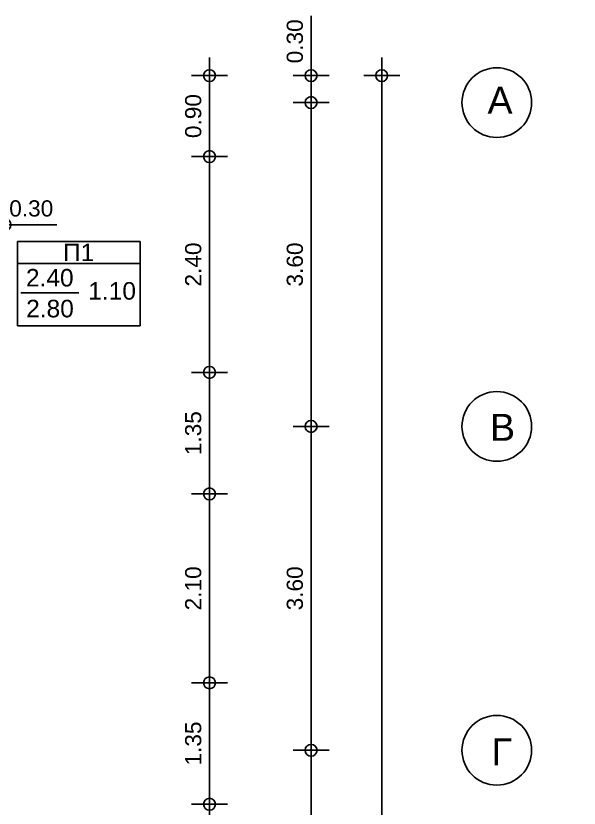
# Model space of a CAD drawing. Header units: metres. Extents: x -11 to 85, y -301 to 135.
# Drawn here: x 47.89 to 54.16, y 36.4 to 45.21 of the extents above; entities that cross this region are included whole.
import ezdxf

# ---------------------------------------------------------------- set-up
doc = ezdxf.new("R2010")
doc.units = ezdxf.units.M
doc.header["$LTSCALE"] = 0.036
doc.header["$PDMODE"] = 2
doc.layers.add('arxitek corofos', color=252, linetype='Continuous')
doc.layers.add('DIMBLK', color=252, linetype='Continuous')
doc.styles.add('COMU-N', font='arial.ttf')
doc.styles.get("Standard").update_dxf_attribs({"font": 'arial.ttf'})
doc.dimstyles.new('CADWDOT', dxfattribs={"dimscale": 0.1, "dimtxt": 1.8, "dimasz": 0.08, "dimexe": 2, "dimexo": 0, "dimgap": 0.09, "dimtad": 0, "dimrnd": 0.001, "dimzin": 0, "dimdsep": 46, "dimtxsty": 'Standard', "dimblk1": 'ARTDIM', "dimblk2": 'ARTDIM', "dimsah": 1, "dimcen": 0.09, "dimdle": 0.05, "dimse1": 1, "dimse2": 1, "dimadec": 0, "dimazin": 0, "dimtfac": 1, "dimtmove": 0, "dimatfit": 3, "dimldrblk": 'ARTDIM', "dimfxl": 2, "dimtvp": 0.9999, "dimtolj": 1, "dimtzin": 0, "dimarcsym": 0})

# ---------------------------------------------------------------- blocks, each defined once
blk = doc.blocks.new('ARTDIM')
at = {"layer": 'DIMBLK'}
for p, q in [((0, -24.9975), (0, 24.9975)), ((-24.9975, 0), (24.9975, 0))]:
    blk.add_line(p, q, dxfattribs=at)
blk.add_circle((0, 0), 8.25, dxfattribs=at)
blk = doc.blocks.new('*D387')
at = {"layer": 'arxitek corofos', "color": 0, "lineweight": -2}
blk.add_line((51.9621, 44.5394), (51.9621, 15.1554), dxfattribs=at)
at = {"layer": 'Defpoints', "color": 0, "transparency": 16777216}
for p in [(49.0767, 44.5474), (49.0767, 15.1474), (51.9621, 15.1474)]:
    blk.add_point(p, dxfattribs=at)
at = {"layer": 'arxitek corofos', "color": 0, "lineweight": -2, "xscale": 0.008, "yscale": 0.008, "zscale": 0.008}
for p, rotation in [((51.9621, 44.5474), 90), ((51.9621, 15.1474), 270)]:
    blk.add_blockref('ARTDIM', p, dxfattribs=dict(at, rotation=rotation))
at = {"layer": 'arxitek corofos', "color": 0, "insert": (51.7821, 29.8474), "char_height": 0.18, "attachment_point": 5, "rotation": 90}
blk.add_mtext('\\A1;29.40', dxfattribs=at)
blk = doc.blocks.new('*D394')
at = {"layer": 'arxitek corofos', "color": 0, "lineweight": -2}
blk.add_line((51.1768, 33.4554), (51.1768, 37.0394), dxfattribs=at)
at = {"layer": 'Defpoints', "color": 0, "transparency": 16777216}
for p in [(51.1768, 37.0474), (54.1573, 37.0474), (54.1573, 33.4474)]:
    blk.add_point(p, dxfattribs=at)
at = {"layer": 'arxitek corofos', "color": 0, "lineweight": -2, "xscale": 0.008, "yscale": 0.008, "zscale": 0.008}
for p, rotation in [((51.1768, 37.0474), 90), ((51.1768, 33.4474), 270)]:
    blk.add_blockref('ARTDIM', p, dxfattribs=dict(at, rotation=rotation))
at = {"layer": 'arxitek corofos', "color": 0, "insert": (50.9968, 35.2474), "char_height": 0.18, "attachment_point": 5, "rotation": 90}
blk.add_mtext('\\A1;3.60', dxfattribs=at)
blk = doc.blocks.new('*D395')
at = {"layer": 'arxitek corofos', "color": 0, "lineweight": -2}
blk.add_line((51.1768, 37.0554), (51.1768, 40.6394), dxfattribs=at)
at = {"layer": 'Defpoints', "color": 0, "transparency": 16777216}
for p in [(51.1768, 40.6474), (54.1573, 40.6474), (54.1573, 37.0474)]:
    blk.add_point(p, dxfattribs=at)
at = {"layer": 'arxitek corofos', "color": 0, "lineweight": -2, "xscale": 0.008, "yscale": 0.008, "zscale": 0.008}
for p, rotation in [((51.1768, 40.6474), 90), ((51.1768, 37.0474), 270)]:
    blk.add_blockref('ARTDIM', p, dxfattribs=dict(at, rotation=rotation))
at = {"layer": 'arxitek corofos', "color": 0, "insert": (50.9968, 38.8474), "char_height": 0.18, "attachment_point": 5, "rotation": 90}
blk.add_mtext('\\A1;3.60', dxfattribs=at)
blk = doc.blocks.new('*D396')
at = {"layer": 'arxitek corofos', "color": 0, "lineweight": -2}
blk.add_line((51.1768, 40.6554), (51.1768, 44.2394), dxfattribs=at)
at = {"layer": 'Defpoints', "color": 0, "transparency": 16777216}
for p in [(51.1768, 44.2474), (54.1573, 44.2474), (54.1573, 40.6474)]:
    blk.add_point(p, dxfattribs=at)
at = {"layer": 'arxitek corofos', "color": 0, "lineweight": -2, "xscale": 0.008, "yscale": 0.008, "zscale": 0.008}
for p, rotation in [((51.1768, 44.2474), 90), ((51.1768, 40.6474), 270)]:
    blk.add_blockref('ARTDIM', p, dxfattribs=dict(at, rotation=rotation))
at = {"layer": 'arxitek corofos', "color": 0, "insert": (50.9968, 42.4474), "char_height": 0.18, "attachment_point": 5, "rotation": 90}
blk.add_mtext('\\A1;3.60', dxfattribs=at)
blk = doc.blocks.new('*D397')
at = {"layer": 'arxitek corofos', "color": 0, "lineweight": -2}
for p, q in [((51.1768, 44.5474), (51.1768, 45.2118)), ((51.1768, 44.2554), (51.1768, 44.5394))]:
    blk.add_line(p, q, dxfattribs=at)
at = {"layer": 'Defpoints', "color": 0, "transparency": 16777216}
for p in [(49.0767, 44.5474), (51.1768, 44.5474), (54.1573, 44.2474)]:
    blk.add_point(p, dxfattribs=at)
at = {"layer": 'arxitek corofos', "color": 0, "lineweight": -2, "xscale": 0.008, "yscale": 0.008, "zscale": 0.008}
for p, rotation in [((51.1768, 44.5474), 90), ((51.1768, 44.2474), 270)]:
    blk.add_blockref('ARTDIM', p, dxfattribs=dict(at, rotation=rotation))
at = {"layer": 'arxitek corofos', "color": 0, "insert": (50.9968, 44.9286), "char_height": 0.18, "attachment_point": 5, "rotation": 90}
blk.add_mtext('\\A1;0.30', dxfattribs=at)
blk = doc.blocks.new('*D398')
at = {"layer": 'arxitek corofos', "color": 0, "lineweight": -2}
blk.add_line((50.0469, 44.5394), (50.0469, 43.6554), dxfattribs=at)
at = {"layer": 'Defpoints', "color": 0, "transparency": 16777216}
for p in [(49.0767, 44.5474), (49.0767, 43.6474), (50.0469, 43.6474)]:
    blk.add_point(p, dxfattribs=at)
at = {"layer": 'arxitek corofos', "color": 0, "lineweight": -2, "xscale": 0.008, "yscale": 0.008, "zscale": 0.008}
for p, rotation in [((50.0469, 44.5474), 90), ((50.0469, 43.6474), 270)]:
    blk.add_blockref('ARTDIM', p, dxfattribs=dict(at, rotation=rotation))
at = {"layer": 'arxitek corofos', "color": 0, "insert": (49.867, 44.0974), "char_height": 0.18, "attachment_point": 5, "rotation": 90}
blk.add_mtext('\\A1;0.90', dxfattribs=at)
blk = doc.blocks.new('*D399')
at = {"layer": 'arxitek corofos', "color": 0, "lineweight": -2}
blk.add_line((50.0469, 43.6394), (50.0469, 41.2554), dxfattribs=at)
at = {"layer": 'Defpoints', "color": 0, "transparency": 16777216}
for p in [(49.0767, 43.6474), (49.0767, 41.2474), (50.0469, 41.2474)]:
    blk.add_point(p, dxfattribs=at)
at = {"layer": 'arxitek corofos', "color": 0, "lineweight": -2, "xscale": 0.008, "yscale": 0.008, "zscale": 0.008}
for p, rotation in [((50.0469, 43.6474), 90), ((50.0469, 41.2474), 270)]:
    blk.add_blockref('ARTDIM', p, dxfattribs=dict(at, rotation=rotation))
at = {"layer": 'arxitek corofos', "color": 0, "insert": (49.867, 42.4474), "char_height": 0.18, "attachment_point": 5, "rotation": 90}
blk.add_mtext('\\A1;2.40', dxfattribs=at)
blk = doc.blocks.new('*D400')
at = {"layer": 'arxitek corofos', "color": 0, "lineweight": -2}
blk.add_line((50.0469, 41.2394), (50.0469, 39.9054), dxfattribs=at)
at = {"layer": 'Defpoints', "color": 0, "transparency": 16777216}
for p in [(49.0767, 41.2474), (49.0767, 39.8974), (50.0469, 39.8974)]:
    blk.add_point(p, dxfattribs=at)
at = {"layer": 'arxitek corofos', "color": 0, "lineweight": -2, "xscale": 0.008, "yscale": 0.008, "zscale": 0.008}
for p, rotation in [((50.0469, 41.2474), 90), ((50.0469, 39.8974), 270)]:
    blk.add_blockref('ARTDIM', p, dxfattribs=dict(at, rotation=rotation))
at = {"layer": 'arxitek corofos', "color": 0, "insert": (49.867, 40.5724), "char_height": 0.18, "attachment_point": 5, "rotation": 90}
blk.add_mtext('\\A1;1.35', dxfattribs=at)
blk = doc.blocks.new('*D401')
at = {"layer": 'arxitek corofos', "color": 0, "lineweight": -2}
blk.add_line((50.0469, 39.8894), (50.0469, 37.8054), dxfattribs=at)
at = {"layer": 'Defpoints', "color": 0, "transparency": 16777216}
for p in [(49.0767, 39.8974), (49.0767, 37.7974), (50.0469, 37.7974)]:
    blk.add_point(p, dxfattribs=at)
at = {"layer": 'arxitek corofos', "color": 0, "lineweight": -2, "xscale": 0.008, "yscale": 0.008, "zscale": 0.008}
for p, rotation in [((50.0469, 39.8974), 90), ((50.0469, 37.7974), 270)]:
    blk.add_blockref('ARTDIM', p, dxfattribs=dict(at, rotation=rotation))
at = {"layer": 'arxitek corofos', "color": 0, "insert": (49.867, 38.8474), "char_height": 0.18, "attachment_point": 5, "rotation": 90}
blk.add_mtext('\\A1;2.10', dxfattribs=at)
blk = doc.blocks.new('*D402')
at = {"layer": 'arxitek corofos', "color": 0, "lineweight": -2}
blk.add_line((50.0469, 37.7894), (50.0469, 36.4554), dxfattribs=at)
at = {"layer": 'Defpoints', "color": 0, "transparency": 16777216}
for p in [(49.0767, 37.7974), (49.0767, 36.4474), (50.0469, 36.4474)]:
    blk.add_point(p, dxfattribs=at)
at = {"layer": 'arxitek corofos', "color": 0, "lineweight": -2, "xscale": 0.008, "yscale": 0.008, "zscale": 0.008}
for p, rotation in [((50.0469, 37.7974), 90), ((50.0469, 36.4474), 270)]:
    blk.add_blockref('ARTDIM', p, dxfattribs=dict(at, rotation=rotation))
at = {"layer": 'arxitek corofos', "color": 0, "insert": (49.867, 37.1224), "char_height": 0.18, "attachment_point": 5, "rotation": 90}
blk.add_mtext('\\A1;1.35', dxfattribs=at)
blk = doc.blocks.new('*D403')
at = {"layer": 'arxitek corofos', "color": 0, "lineweight": -2}
blk.add_line((50.0469, 36.4394), (50.0469, 33.6054), dxfattribs=at)
at = {"layer": 'Defpoints', "color": 0, "transparency": 16777216}
for p in [(49.0767, 36.4474), (49.0767, 33.5974), (50.0469, 33.5974)]:
    blk.add_point(p, dxfattribs=at)
at = {"layer": 'arxitek corofos', "color": 0, "lineweight": -2, "xscale": 0.008, "yscale": 0.008, "zscale": 0.008}
for p, rotation in [((50.0469, 36.4474), 90), ((50.0469, 33.5974), 270)]:
    blk.add_blockref('ARTDIM', p, dxfattribs=dict(at, rotation=rotation))
at = {"layer": 'arxitek corofos', "color": 0, "insert": (49.867, 35.0224), "char_height": 0.18, "attachment_point": 5, "rotation": 90}
blk.add_mtext('\\A1;2.85', dxfattribs=at)
blk = doc.blocks.new('*D425')
at = {"layer": 'arxitek corofos', "color": 0, "lineweight": -2}
for p, q in [((47.4817, 42.89), (47.7657, 42.89)), ((47.7737, 42.89), (48.3483, 42.89))]:
    blk.add_line(p, q, dxfattribs=at)
at = {"layer": 'Defpoints', "color": 0, "transparency": 16777216}
for p in [(47.4737, 43.6474), (47.7737, 43.6474), (47.7737, 42.89)]:
    blk.add_point(p, dxfattribs=at)
at = {"layer": 'arxitek corofos', "color": 0, "lineweight": -2, "xscale": 0.008, "yscale": 0.008, "zscale": 0.008, "rotation": 180}
blk.add_blockref('ARTDIM', (47.4737, 42.89), dxfattribs=at)
at = {"layer": 'arxitek corofos', "color": 0, "lineweight": -2, "xscale": 0.008, "yscale": 0.008, "zscale": 0.008}
blk.add_blockref('ARTDIM', (47.7737, 42.89), dxfattribs=at)
at = {"layer": 'arxitek corofos', "color": 0, "insert": (48.065, 43.07), "char_height": 0.18, "attachment_point": 5}
blk.add_mtext('\\A1;0.30', dxfattribs=at)
blk = doc.blocks.new('*D445')
at = {"layer": 'arxitek corofos', "color": 0, "lineweight": -2}
for p, q in [((47.1437, 44.5474), (47.1437, 45.1219)), ((47.1437, 44.2554), (47.1437, 44.5394))]:
    blk.add_line(p, q, dxfattribs=at)
at = {"layer": 'Defpoints', "color": 0, "transparency": 16777216}
for p in [(47.1437, 44.5474), (48.2004, 44.5474), (48.2004, 44.2474)]:
    blk.add_point(p, dxfattribs=at)
at = {"layer": 'arxitek corofos', "color": 0, "lineweight": -2, "xscale": 0.008, "yscale": 0.008, "zscale": 0.008}
for p, rotation in [((47.1437, 44.5474), 90), ((47.1437, 44.2474), 270)]:
    blk.add_blockref('ARTDIM', p, dxfattribs=dict(at, rotation=rotation))
at = {"layer": 'arxitek corofos', "color": 0, "insert": (46.9637, 44.8386), "char_height": 0.18, "attachment_point": 5, "rotation": 90}
blk.add_mtext('\\A1;0.30', dxfattribs=at)

msp = doc.modelspace()

# ---------------------------------------------------------------- linework, layer by layer
at = {"layer": 'arxitek corofos'}
for p, q in [((47.9105, 41.7663), (47.9105, 42.7039)), ((47.9105, 42.7039), (49.2778, 42.7039)), ((49.2778, 42.7039), (49.2778, 41.7663)), ((49.2778, 42.4582), (47.9105, 42.4582)), ((47.9495, 42.1327), (48.5954, 42.1327)), ((49.2778, 41.7663), (47.9105, 41.7663))]:
    msp.add_line(p, q, dxfattribs=at)
for centre in [(53.2415, 44.2474), (53.2415, 40.6474), (53.2415, 37.0474)]:
    msp.add_circle(centre, 0.3872, dxfattribs=at)

# ---------------------------------------------------------------- texts
at = {"layer": 'arxitek corofos', "style": 'COMU-N'}
for s, height, p in [('Α', 0.3, (53.138, 44.1234)), ('Π1', 0.195, (48.4179, 42.4855)), ('2.40', 0.195, (48.0061, 42.2032)), ('1.10', 0.195, (48.6995, 42.057)), ('2.80', 0.195, (48.0085, 41.8602)), ('Β', 0.3, (53.1649, 40.4875)), ('Γ', 0.3, (53.183, 36.8803))]:
    msp.add_text(s, height=height, dxfattribs=at).set_placement(p)

# ---------------------------------------------------------------- dimensions: what is measured, and where the dimension line sits
at = {"layer": 'arxitek corofos'}
dim = msp.add_linear_dim(base=(51.1768, 44.5474), p1=(54.1573, 44.2474), p2=(49.0767, 44.5474), angle=90, dimstyle='CADWDOT', dxfattribs=at)
dim.commit()
dim.dimension.update_dxf_attribs({"geometry": '*D397', "text_midpoint": (51.1768, 44.9286), "dimtype": 160})
dim = msp.add_aligned_dim(p1=(48.2004, 44.2474), p2=(48.2004, 44.5474), distance=1.0567, dimstyle='CADWDOT', dxfattribs=at)
dim.commit()
dim.dimension.update_dxf_attribs({"geometry": '*D445', "text_midpoint": (46.9637, 44.8386)})
for base, p1, p2, picture, middle in [((51.9621, 15.1474), (49.0767, 44.5474), (49.0767, 15.1474), '*D387', (51.7821, 29.8474)), ((50.0469, 43.6474), (49.0767, 44.5474), (49.0767, 43.6474), '*D398', (49.867, 44.0974)), ((51.1768, 44.2474), (54.1573, 40.6474), (54.1573, 44.2474), '*D396', (50.9968, 42.4474)), ((50.0469, 41.2474), (49.0767, 43.6474), (49.0767, 41.2474), '*D399', (49.867, 42.4474)), ((50.0469, 39.8974), (49.0767, 41.2474), (49.0767, 39.8974), '*D400', (49.867, 40.5724)), ((51.1768, 40.6474), (54.1573, 37.0474), (54.1573, 40.6474), '*D395', (50.9968, 38.8474)), ((50.0469, 37.7974), (49.0767, 39.8974), (49.0767, 37.7974), '*D401', (49.867, 38.8474)), ((50.0469, 36.4474), (49.0767, 37.7974), (49.0767, 36.4474), '*D402', (49.867, 37.1224)), ((51.1768, 37.0474), (54.1573, 33.4474), (54.1573, 37.0474), '*D394', (50.9968, 35.2474)), ((50.0469, 33.5974), (49.0767, 36.4474), (49.0767, 33.5974), '*D403', (49.867, 35.0224))]:
    dim = msp.add_linear_dim(base=base, p1=p1, p2=p2, angle=90, dimstyle='CADWDOT', dxfattribs=at)
    dim.commit()
    dim.dimension.update_dxf_attribs({"geometry": picture, "text_midpoint": middle})
dim = msp.add_linear_dim(base=(47.7737, 42.89), p1=(47.4737, 43.6474), p2=(47.7737, 43.6474), dimstyle='CADWDOT', dxfattribs=at)
dim.commit()
dim.dimension.update_dxf_attribs({"geometry": '*D425', "text_midpoint": (48.065, 43.07)})

doc.saveas('drawing.dxf')
